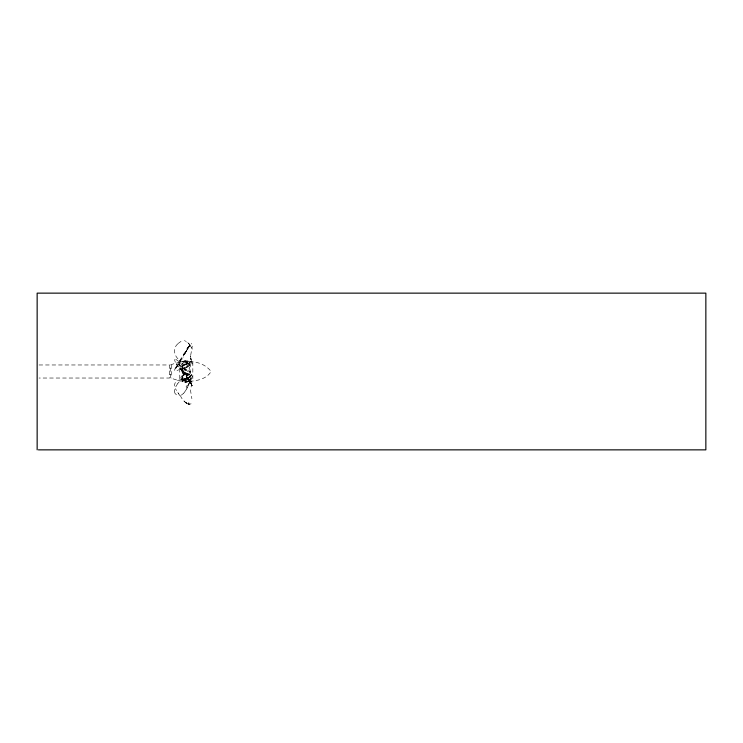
<?xml version="1.0" encoding="UTF-8"?>
<svg xmlns="http://www.w3.org/2000/svg" width="743" height="743" viewBox="0 0 743 743"><rect width="100%" height="100%" fill="white"/><g stroke="black" fill="none" stroke-linecap="round" stroke-linejoin="round"><path stroke-width="0.56" stroke-dasharray="3.71 2.79" d="M186.902 374.556L186.902 374.537A1.653 1.644 -12.2 0 0 186.939 374.918L186.837 375.419M191.61 383.369L190.617 390.985L191.889 398.712M190.7 355.247L192.27 346.071M191.908 382.153L191.685 383.063M174.429 370.441L175.097 368.807M187.032 387.502L186.939 387.818A1.653 1.421 -2.3 0 0 186.892 388.134M186.939 349.656L187.032 349.377A10.43 7.904 21.4 0 1 187.208 348.987M190.366 372.828L190.366 372.81A4.077 3.891 88.8 0 0 190.626 371.5C186.595 370.32 181.859 364.924 186.363 372.986M190.932 376.088L191.731 374.574M189.706 382.469L188.889 384.27M190.292 373.042L190.078 373.506M174.494 359.51L175.32 362.315M189.641 382.636L190.914 379.692L191.016 380.342M191.36 378.689L190.877 379.784L190.645 378.475M191.322 378.772L192.428 376.348M187.886 385.431L188.22 384.725M188.852 384.363L187.607 386.982M187.468 387.289L187.143 387.948M191.211 375.466L191.796 374.453M175.042 368.927L175.636 367.748M182.62 366.587L182.379 367.033A2.777 2.554 -30.8 0 1 182.583 366.633L183.54 365.547M187.022 388.19L186.493 389.193M182.509 366.596L182.685 366.197A5.452 4.848 37.6 0 1 183.103 365.621M182.388 378.15A2.777 1.672 14.5 0 0 182.267 378.466L182.75 377.946L177.688 383.564M182.323 378.456L182.453 378.271M175.515 367.961L180.298 359.788M186.27 351.337L182.973 357.355M186.279 351.318L187.227 349.628M186.437 389.304L184.31 392.499M182.397 378.354L182.36 378.428A4.384 3.288 -16.6 0 0 183.196 379.329M190.022 373.608L189.521 374.342A4.365 3.752 16.6 0 1 190.347 375.698M182.286 358.6L181.784 359.463M187.32 349.461L190.124 345.105L188.713 347.074M185.536 352.293L185.091 353.064L188.843 346.879M185.202 352.869L175.747 368.565M182.49 377.964L182.685 377.667A5.452 3.186 -23.5 0 1 183.131 377.221L183.075 377.175M188.676 383.88L189.474 382.636M177.874 363.782L178.274 363.113M186.131 351.263L186.419 350.789M175.942 368.259L176.815 366.828M179.722 360.726L184.18 353.575M183.623 354.485L188.481 346.749L191.731 343.48M180.921 360.903L179.295 363.429M177.642 383.611L175.069 387.976L174.429 391.598M187.366 348.393L187.682 347.919A24.333 17.126 57.6 0 1 187.83 347.668L188.22 347.204A16.652 12.269 35.5 0 1 188.481 346.823M189.576 345.848L190.004 344.984L186.734 341.269M176.323 367.711L177.995 365.315M189.641 345.606L190.134 345.105L189.725 345.616M189.632 345.764L189.771 345.569M177.763 343.87C172.395 348.272 174.094 357.42 180.586 360.671M189.902 345.402L191.815 347.984M184.255 392.564L183.502 393.428M188.676 346.591L189.474 345.746M190.329 376.264L187.533 378.54L184.078 379.487M190.189 376.413L190.552 375.93M178.041 343.545L182.267 340.47M181.041 379.803C176.36 379.552 171.447 384.911 176.611 390.502M182.388 380.147C182.964 381.512 188.22 381.484 186.233 381.4M183.465 393.456L181.329 395.127M181.598 379.125L182.128 378.586L181.236 379.506M190.319 376.153L189.948 376.497M188.936 374.11A4.43 3.956 11.7 0 1 189.354 374.472L189.53 374.769M189.79 376.636L188.778 377.481M189.669 376.747L189.149 377.184M189.948 365.231C188.88 366.327 182.954 370.2 183.679 367.609A4.059 2.034 -31.9 0 0 184.338 367.191M189.131 374.732L188.425 374.76M183.586 365.5L185.964 364.014M189.242 377.082L184.329 379.311M187.013 375.308L188.425 374.472M188.778 365.342L189.976 364.832M191.118 403.811L189.92 404.127M185.991 364.005L188.462 363.299M177.01 370.516L178.236 370.042M178.608 369.893L179.1 369.708M183.224 361.609L183.725 361.423M183.725 368.259L183.605 368.296A1.467 1.189 -39.4 0 1 183.224 368.324L179.017 369.745M190.171 381.178L189.381 381.308L190.134 381.651M189.632 381.373C197.601 380.685 206.656 378.93 211.114 371.5C201.687 359.231 183.391 359.751 170.435 364.971L170.435 378.011L179.769 380.945L186.14 381.391M187.236 374.491L188.564 374.147M182.518 361.795L183.345 361.683M180.391 395.48C180.846 397.524 185.332 404.303 189.744 404.136M183.233 368.5L183.224 368.509A1.467 1.347 -73.6 0 1 183.605 368.491L183.8 368.463M181.06 379.803L183.224 379.543A1.467 0.994 30.5 0 0 183.632 379.654M184.208 379.339L183.335 379.404M191.778 381.178L189.381 381.308M188.155 363.327L188.341 363.253A4.207 3.195 31.7 0 0 183.883 362.519A4.207 3.195 31.7 0 0 182.397 365.788M183.93 361.655L189.744 362.389M187.282 381.4L189.948 381.243L189.595 380.416M183.289 368.547L185.796 369.438L178.32 364.014L182.462 369.382L181.729 368.37M186.029 381.048A8.006 5.359 50.2 0 0 186.948 381.326L187.115 381.4M186.976 381.4L186.883 381.4A9.947 7.263 59.8 0 0 188.815 381.484M39.026 364.971L169.645 364.971L169.645 378.029L39.026 378.029M169.645 368.63L170.435 368.63M183.28 371.881L182.007 371.5M169.645 374.37L170.435 374.37M189.558 404.118C186.14 403.403 189.465 404.071 188.852 404.016M188.676 404.062L189.298 404.099L188.49 404.025M184.459 340.266L185.081 340.396M188.508 363.773L187.282 363.55L187.951 363.346A8.349 6.678 -59 0 0 185.193 364.228M188.248 374.881L187.756 374.769M182.258 371.509A4.226 3.975 90 0 0 188.759 374.909L189.14 375.001M189.177 375.011L187.96 374.574M175.701 359.287L179.862 362.147L183.623 367.497M188.778 374.881L186.521 373.868L188.341 374.732M188.016 374.602L184.496 372.549L182.379 369.995A3.297 3.065 49.1 0 0 182.518 370.451L182.611 370.478M189.521 362.24L190.347 362.705M183.605 379.673L184.636 380.175M188.778 361.711L189.976 362.398M187.96 363.169L188.425 363.429M176.463 394.83L175.032 393.437L174.429 391.607M182.769 371.166L180.614 369.039L184.385 372.466C181.812 370.478 187.022 374.453 184.292 372.41M185.286 373.135L184.821 372.8M181.013 360.977L182.341 361.822M188.778 371.611L189.976 372.549M183.242 371.574L178.979 367.321L175.283 362.24M189.446 344.427L188.676 343.73M181.292 369.735L183.019 371.528M182.704 371.082L182.964 371.435A5.229 4.792 51.1 0 1 182.685 370.933M181.645 370.098L182.332 370.748M184.589 401.564L185.072 402.028M189.307 371.454L190.069 372.327M179.472 367.869L180.038 368.5M178.246 363.912L178.682 364.414M192.372 385.868L180.512 368.872L181.273 369.782M180.577 368.965L181.329 369.828M182.527 380.565L182.62 380.676A5.452 2.87 -22.4 0 0 183.001 380.88M180.085 366.141L178.933 364.702L179.676 365.621M189.576 380.685L190.514 382.589L188.564 378.958L189.976 381.586M176.323 363.894L176.862 364.646M179.834 395.62L176.574 390.446M181.924 368.639L185.351 373.701L184.598 372.568M186.029 376.042L187.115 377.611M178.339 393.4L178.729 393.994M184.886 373.005L188.118 378.187L187.784 377.62A24.333 19.299 80 0 1 187.617 377.295M189.289 380.295L188.676 379.246A12.919 12.417 -71.5 0 1 188.443 378.911M188.88 379.599L187.784 377.62M190.867 383.239L190.394 382.376L191.341 384.103L189.549 380.787M182.509 370.395L182.667 370.933M182.527 370.423L182.472 370.506A2.777 2.61 -36.6 0 1 182.323 369.912A2.833 2.693 32 0 1 182.193 369.615M191.118 383.704L190.106 381.577M190.227 375.735L190.338 376.023M192.158 348.681L192.381 349.154M188.22 378.345L187.886 377.593M186.289 372.828L189.558 380.332M191.759 362.017L192.14 363.243M191.044 359.798L190.932 358.888L191.666 362.361M191.685 362.426L191.908 363.253M192.14 364.144L192 363.587M190.988 359.222L191.007 359.593M190.84 358.284L190.905 358.953L190.793 358.228M190.821 358.172L190.756 357.689M190.645 356.974L190.626 356.287L190.654 357.132M192.827 362.045L192.827 380.955M179.769 362.045L179.769 380.955M171.735 364.943L171.735 378.057M181.979 371.5A4.096 3.919 88 0 1 182.267 369.949M183.4 368.547A4.226 3.975 -90 0 1 190.347 371.491M182.211 380.11A4.384 1.616 -11.7 0 1 182.973 379.478M181.979 380.732A4.105 1.263 -17.4 0 1 182.137 380.202M182.416 379.153A4.207 1.217 18.3 0 1 185.685 378.921A4.207 1.217 18.3 0 1 190.124 381.02M188.898 381.196A4.43 0.632 5.3 0 1 188.499 381.205M189.66 380.973A4.365 0.873 8.6 0 1 188.666 381.01M188.128 381.15A4.226 1.226 -20.8 0 1 183.057 382.534A4.226 1.226 -20.8 0 1 183.4 380.713M182.295 378.401A4.105 3.148 -26.3 0 1 181.97 377.221M190.022 376.264A4.207 3.26 28.5 0 1 188.833 380.295A4.207 3.26 28.5 0 1 183.716 379.134M182.332 377.193A4.226 3.213 -31.6 0 1 185.007 374.017A4.226 3.213 -31.6 0 1 188.954 373.943M183.094 368.398A4.412 3.678 20 0 1 182.295 367.237M181.97 365.797A4.096 3.213 27.1 0 0 182.221 367.098A2.833 2.61 25.3 0 0 182.202 367.367M190.422 364.822A4.217 3.241 -27.6 0 1 187.886 368.983A4.217 3.241 -27.6 0 1 183.066 368.565M188.648 363.606A4.337 3.028 -7.7 0 1 190.282 364.794M182.527 361.906A4.384 1.031 11.2 0 1 183.391 361.804M184.413 361.99A4.207 1.263 -18.4 0 1 189.623 360.773A4.207 1.263 -18.4 0 1 189.214 362.649M189.446 363.624A4.43 2.062 -5.9 0 1 189.028 363.847M190.505 362.909A4.365 1.774 -9.2 0 1 189.734 363.661M189.66 364.274A4.226 1.226 20.8 0 1 183.317 362.315M187.738 374.853A7.997 7.922 -44.2 0 1 183.075 372.039M184.998 364.683A7.764 2.935 6.2 0 1 181.413 362.12M183.567 362.435A6.724 0.697 -3.4 0 1 184.422 362.389M184.496 364.163A9.575 3.046 -7.5 0 1 187.022 364.144M186.716 341.984A10.43 3.594 14.7 0 1 186.604 341.752M185.332 341.604A20.646 4.904 28.4 0 1 185.193 341.111M187.292 342.504A24.333 3.511 37.3 0 1 187.152 342.337M188.871 343.61A16.652 4.932 24.3 0 1 188.592 343.331M188.388 343.721A12.919 4.922 16.5 0 1 188.211 343.526M188.731 361.86A9.947 7.885 75.5 0 0 186.911 361.182A8.006 6.566 89.2 0 0 186.019 361.014M185.072 360.661A7.727 6.334 -78.1 0 1 186.066 360.745M183.939 360.578A4.059 2.21 -33.1 0 1 185.193 360.411M186.289 364.154A6.473 0.604 6 0 1 186.827 364.209M185.053 361.73A8.349 4.523 37.8 0 1 187.998 362.909M183.391 365.835A7.811 5.953 9.1 0 1 187.468 364.293M186.939 348.699A20.646 15.259 43.3 0 1 187.524 347.798M188.527 346.851A12.919 9.371 22.4 0 1 188.722 346.619M186.976 365.9A9.947 3.873 -39.9 0 1 188.982 364.869M186.047 366.522A8.006 2.099 -36.3 0 1 187.097 365.881M188.1 366.178A7.727 1.087 -34.5 0 1 185.908 367.831M182.202 366.076A6.473 6.278 25.6 0 1 185.128 364.024M182.314 376.859A7.764 6.576 -10.9 0 1 186.855 373.432M186.818 387.484A10.43 8.47 -24.2 0 1 186.976 386.992M186.103 386.973A20.646 14.34 -39.9 0 1 186.586 385.701M187.542 385.766A24.333 14.098 -47.4 0 1 187.691 385.431M188.36 384.763A16.652 12.51 -36.5 0 1 188.629 384.252M188.378 384.177A12.919 10.708 -28 0 1 188.564 383.834M188.638 377.175A9.947 5.489 -45.1 0 1 186.883 378.391M186.874 378.484A8.006 5.275 -49.4 0 1 186.01 378.93M185.88 378.447A7.727 5.656 -55.5 0 1 185.007 378.837M184.775 379.738A4.059 3.464 61.6 0 1 183.772 379.914M180.995 378.373A6.473 3.278 -7 0 1 182.546 375.447M188.109 379.729A7.764 1.83 -5.9 0 1 185.202 379.784M184.375 378.819A6.724 3.362 3.9 0 1 186.428 379.311M191.406 381.243A9.575 2.833 7.4 0 1 191.202 381.335M187.765 403.393A10.43 2.666 -14.3 0 1 187.524 403.328M188.936 402.892A20.646 6.399 -29.1 0 1 188.267 402.845M187.979 403.793A24.333 8.414 -39.7 0 1 187.821 403.755M188.23 404.173A16.652 4.532 -24.1 0 1 187.988 404.108M189.093 403.886A12.919 2.758 -15.6 0 1 188.88 403.867M186.4 382.153A7.727 4.588 44.2 0 1 185.174 381.772M183.233 379.673A1.467 0.567 23.8 0 1 183.549 379.794M182.732 380.49A2.777 1.514 13.8 0 1 182.49 380.212M185.62 380.778A6.473 4.254 -8 0 1 183.224 380.137M187.97 381.837A8.349 6.919 -66.9 0 1 185.137 382.004M187.087 375.865A10.43 10.114 -78.9 0 1 186.911 375.317M187.06 377.593A20.646 18.296 85.3 0 1 186.512 376.227M188.555 378.846A16.652 15.315 -88.2 0 1 188.295 378.298M186.753 370.571A9.947 0.994 36.4 0 1 188.09 371.574M185.991 369.958A8.006 1.969 36.1 0 1 186.762 370.497M184.923 370.404A7.727 2.823 37.1 0 1 185.583 370.85M183.697 368.742A4.059 3.399 56.7 0 1 184.58 369.132M184.58 374.138A6.473 5.907 14.8 0 1 181.431 371.026M187.905 374.277A8.349 3.882 35.6 0 1 185.276 372.819M190.607 355.6L190.617 355.544M184.05 379.357L183.976 379.367A2.656 1.486 3.9 0 0 183.215 379.376A2.656 1.625 4.1 0 0 183.976 379.404M186.382 373.785L185.156 373.014L186.335 373.775M186.92 403.468L185.861 402.725L186.92 403.468M186.066 402.882L185.462 402.39L186.066 402.882M184.654 401.629L184.143 401.099L184.654 401.629M180.995 369.429L180.308 368.686L180.995 369.429M192.093 385.506L191.675 384.92L192.093 385.506M189.697 381.828L189.205 380.973L189.725 381.874"/><path stroke-width="1.11" d="M38.46 449.859L705.85 449.859L705.85 293.141L37.15 293.141L37.15 449.859"/></g></svg>
